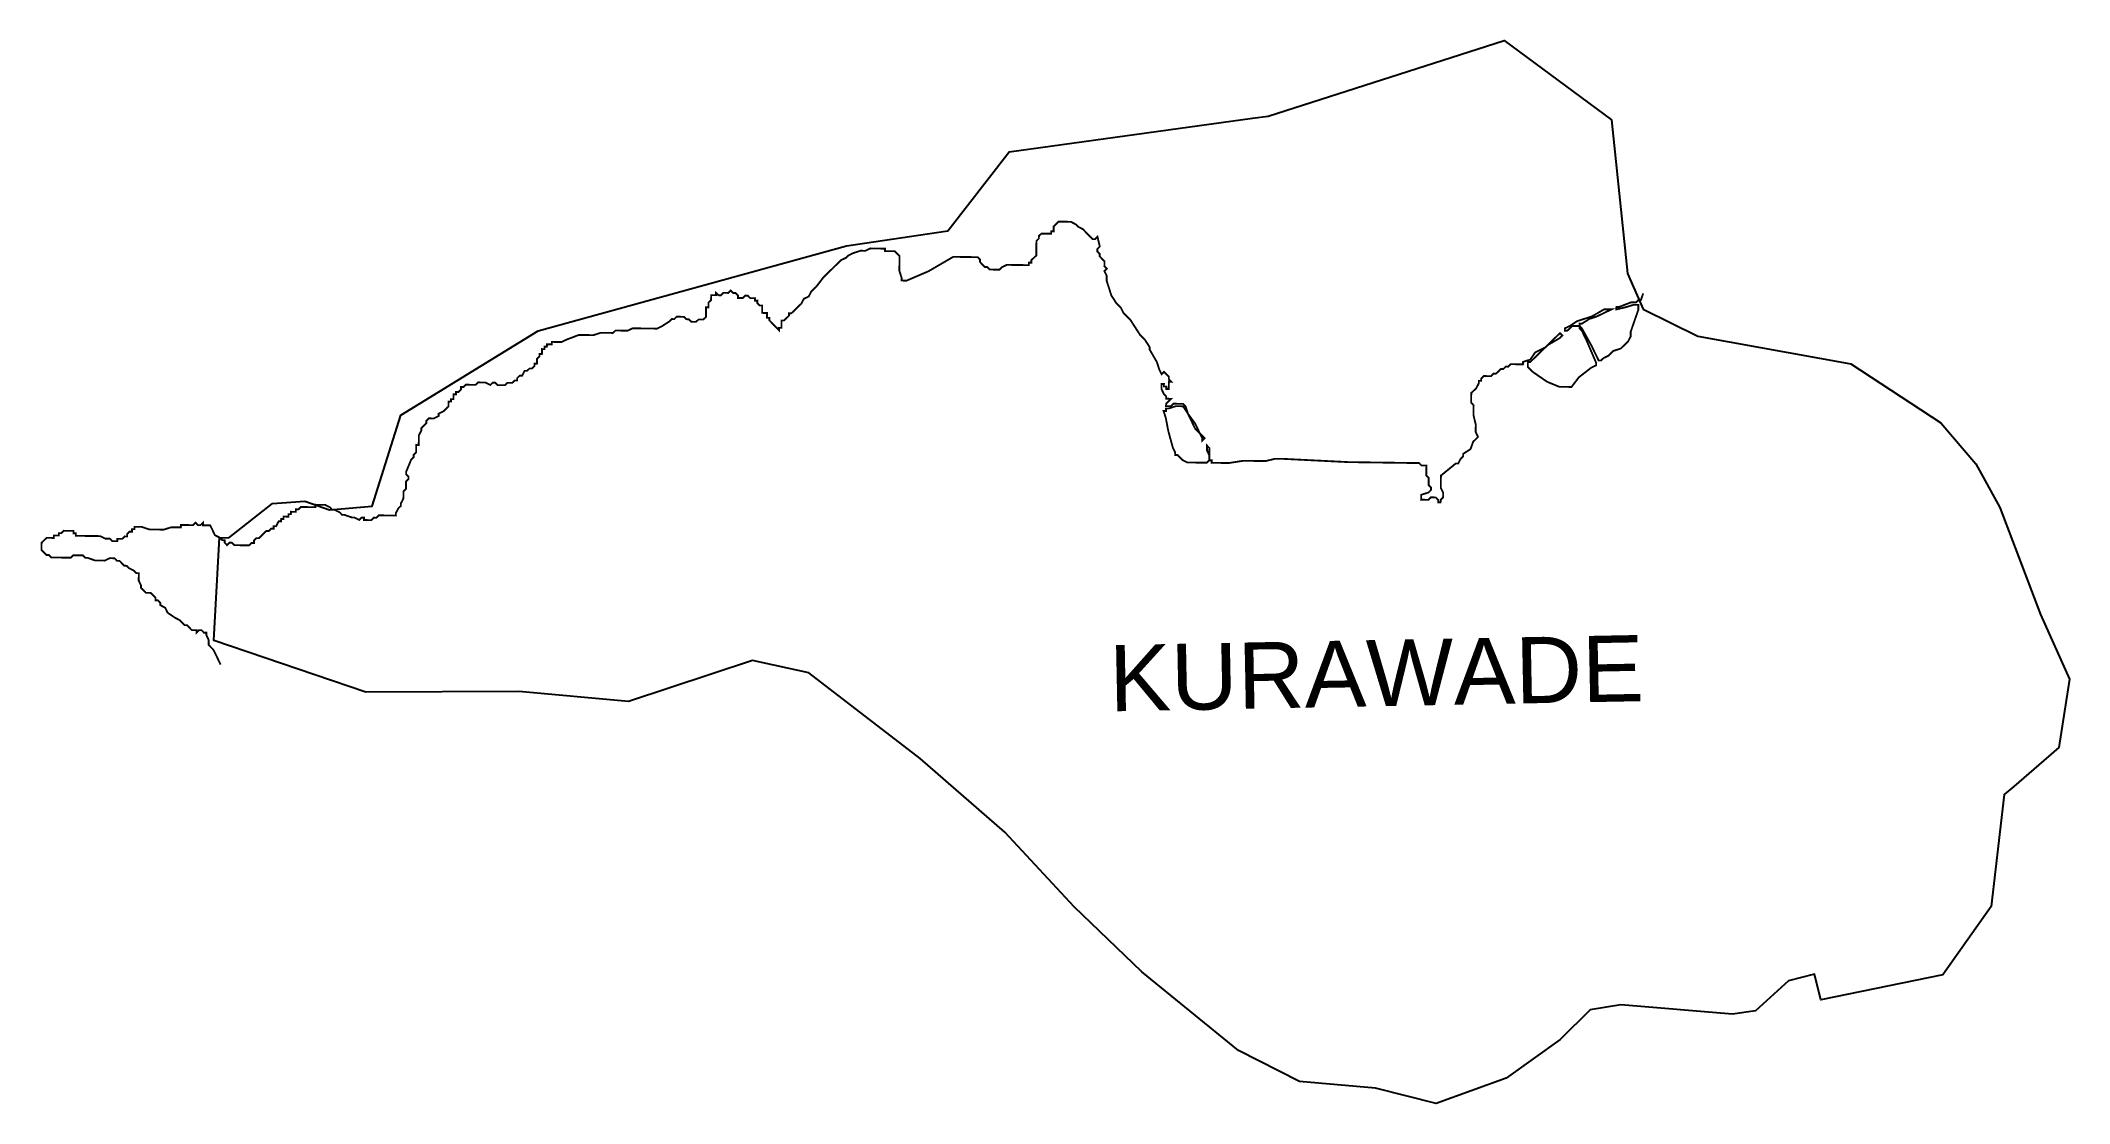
# Model space of a CAD drawing. Header units: metres. Extents: x 288531 to 291862, y 1992733 to 1994478.
import ezdxf

# ---------------------------------------------------------------- set-up
doc = ezdxf.new("R2010")
doc.units = ezdxf.units.M
for name, color, linetype in [('HIGH TIDE LINE', 6, 'Continuous'), ('village', 3, 'Continuous'), ('VILLAGE NAME', 250, 'Continuous')]:
    doc.layers.add(name, color=color, linetype=linetype)
doc.styles.get("Standard").update_dxf_attribs({"font": 'calibri.ttf'})

msp = doc.modelspace()

# ---------------------------------------------------------------- linework, layer by layer
at = {"layer": 'HIGH TIDE LINE', "lineweight": 0}
msp.add_lwpolyline([(288826.9, 1993453.7, 3.01, 3.01, 0), (288823, 1993461.8, 3.01, 3.01, 0), (288815.2, 1993477.9, 3.01, 3.01, 0), (288807.3, 1993486, 3.01, 3.01, 0), (288807.4, 1993494, 3.01, 3.01, 0), (288803.5, 1993502.1, 3.01, 3.01, 0), (288803.5, 1993506.1, 3.01, 3.01, 0), (288799.5, 1993506.2, 3.01, 3.01, 0), (288795.6, 1993510.2, 3.01, 3.01, 0), (288791.6, 1993510.3, 3.01, 3.01, 0), (288787.5, 1993506.3, 3.01, 3.01, 0), (288787.5, 1993510.3, 3.01, 3.01, 0), (288779.5, 1993510.4, 3.01, 3.01, 0), (288771.6, 1993518.5, 3.01, 3.01, 0), (288767.6, 1993518.6, 3.01, 3.01, 0), (288759.7, 1993526.7, 3.01, 3.01, 0), (288751.8, 1993530.8, 3.01, 3.01, 0), (288739.8, 1993539, 3.01, 3.01, 0), (288735.9, 1993547.1, 3.01, 3.01, 0), (288728, 1993551.2, 3.01, 3.01, 0), (288728, 1993555.2, 3.01, 3.01, 0), (288724.1, 1993559.2, 3.01, 3.01, 0), (288720.1, 1993559.3, 3.01, 3.01, 0), (288720.1, 1993563.3, 3.01, 3.01, 0), (288716.2, 1993567.4, 3.01, 3.01, 0), (288712.2, 1993571.4, 3.01, 3.01, 0), (288704.2, 1993571.5, 3.01, 3.01, 0), (288700.3, 1993575.6, 3.01, 3.01, 0), (288696.3, 1993579.6, 3.01, 3.01, 0), (288696.3, 1993583.7, 3.01, 3.01, 0), (288692.4, 1993591.7, 3.01, 3.01, 0), (288692.6, 1993603.7, 3.01, 3.01, 0), (288688.6, 1993603.8, 3.01, 3.01, 0), (288684.6, 1993607.9, 3.01, 3.01, 0), (288676.7, 1993612, 3.01, 3.01, 0), (288672.7, 1993616, 3.01, 3.01, 0), (288668.7, 1993616.1, 3.01, 3.01, 0), (288664.8, 1993620.1, 3.01, 3.01, 0), (288660.8, 1993624.2, 3.01, 3.01, 0), (288656.8, 1993624.2, 3.01, 3.01, 0), (288652.9, 1993628.3, 3.01, 3.01, 0), (288644.8, 1993628.4, 3.01, 3.01, 0), (288636.8, 1993624.5, 3.01, 3.01, 0), (288620.8, 1993624.7, 3.01, 3.01, 0), (288608.8, 1993628.9, 3.01, 3.01, 0), (288604.8, 1993628.9, 3.01, 3.01, 0), (288600.8, 1993633, 3.01, 3.01, 0), (288584.8, 1993633.2, 3.01, 3.01, 0), (288580.7, 1993629.2, 3.01, 3.01, 0), (288548.7, 1993629.7, 3.01, 3.01, 0), (288544.7, 1993633.7, 3.01, 3.01, 0), (288540.7, 1993633.8, 3.01, 3.01, 0), (288532.8, 1993641.9, 3.01, 3.01, 0), (288533, 1993653.9, 3.01, 3.01, 0), (288541.1, 1993661.8, 3.01, 3.01, 0), (288553.1, 1993661.7, 3.01, 3.01, 0), (288553.2, 1993665.7, 3.01, 3.01, 0), (288561.2, 1993665.6, 3.01, 3.01, 0), (288561.2, 1993669.6, 3.01, 3.01, 0), (288565.2, 1993669.5, 3.01, 3.01, 0), (288569.3, 1993673.5, 3.01, 3.01, 0), (288585.3, 1993673.3, 3.01, 3.01, 0), (288585.3, 1993669.3, 3.01, 3.01, 0), (288589.3, 1993669.2, 3.01, 3.01, 0), (288589.2, 1993665.2, 3.01, 3.01, 0), (288629.3, 1993664.7, 3.01, 3.01, 0), (288637.3, 1993660.6, 3.01, 3.01, 0), (288645.3, 1993660.5, 3.01, 3.01, 0), (288649.2, 1993656.4, 3.01, 3.01, 0), (288657.2, 1993656.3, 3.01, 3.01, 0), (288657.3, 1993660.3, 3.01, 3.01, 0), (288665.3, 1993660.2, 3.01, 3.01, 0), (288669.4, 1993664.2, 3.01, 3.01, 0), (288673.4, 1993664.1, 3.01, 3.01, 0), (288673.4, 1993668.1, 3.01, 3.01, 0), (288677.5, 1993672.1, 3.01, 3.01, 0), (288681.5, 1993672, 3.01, 3.01, 0), (288681.5, 1993676, 3.01, 3.01, 0), (288685.5, 1993676, 3.01, 3.01, 0), (288685.6, 1993680, 3.01, 3.01, 0), (288697.6, 1993679.8, 3.01, 3.01, 0), (288709.6, 1993675.7, 3.01, 3.01, 0), (288733.6, 1993675.3, 3.01, 3.01, 0), (288745.7, 1993679.2, 3.01, 3.01, 0), (288761.7, 1993679, 3.01, 3.01, 0), (288761.8, 1993683, 3.01, 3.01, 0), (288781.8, 1993682.7, 3.01, 3.01, 0), (288785.8, 1993686.7, 3.01, 3.01, 0), (288789.8, 1993682.6, 3.01, 3.01, 0), (288793.8, 1993682.6, 3.01, 3.01, 0), (288797.9, 1993686.5, 3.01, 3.01, 0), (288797.8, 1993682.5, 3.01, 3.01, 0), (288809.8, 1993682.4, 3.01, 3.01, 0), (288813.7, 1993674.3, 3.01, 3.01, 0), (288817.6, 1993666.2, 3.01, 3.01, 0), (288825.6, 1993662.1, 3.01, 3.01, 0), (288829.6, 1993658.1, 3.01, 3.01, 0), (288833.6, 1993658, 3.01, 3.01, 0), (288833.5, 1993654, 3.01, 3.01, 0), (288837.5, 1993649.9, 3.01, 3.01, 0), (288841.5, 1993653.9, 3.01, 3.01, 0), (288845.5, 1993653.8, 3.01, 3.01, 0), (288849.5, 1993649.8, 3.01, 3.01, 0), (288873.5, 1993649.5, 3.01, 3.01, 0), (288877.6, 1993653.4, 3.01, 3.01, 0), (288881.6, 1993653.4, 3.01, 3.01, 0), (288881.6, 1993657.4, 3.01, 3.01, 0), (288885.7, 1993661.3, 3.01, 3.01, 0), (288889.7, 1993661.3, 3.01, 3.01, 0), (288893.8, 1993665.2, 3.01, 3.01, 0), (288897.8, 1993669.2, 3.01, 3.01, 0), (288901.9, 1993673.1, 3.01, 3.01, 0), (288905.9, 1993673.1, 3.01, 3.01, 0), (288909.9, 1993677, 3.01, 3.01, 0), (288913.9, 1993677, 3.01, 3.01, 0), (288914, 1993681, 3.01, 3.01, 0), (288918, 1993680.9, 3.01, 3.01, 0), (288922.1, 1993688.9, 3.01, 3.01, 0), (288926.1, 1993688.9, 3.01, 3.01, 0), (288926.2, 1993692.9, 3.01, 3.01, 0), (288930.2, 1993692.8, 3.01, 3.01, 0), (288930.2, 1993696.8, 3.01, 3.01, 0), (288938.2, 1993696.7, 3.01, 3.01, 0), (288938.3, 1993700.7, 3.01, 3.01, 0), (288942.3, 1993700.7, 3.01, 3.01, 0), (288942.4, 1993704.7, 3.01, 3.01, 0), (288950.4, 1993704.6, 3.01, 3.01, 0), (288950.4, 1993708.6, 3.01, 3.01, 0), (288954.4, 1993708.5, 3.01, 3.01, 0), (288958.5, 1993712.5, 3.01, 3.01, 0), (288982.5, 1993712.2, 3.01, 3.01, 0), (288982.6, 1993716.2, 3.01, 3.01, 0), (288998.6, 1993716, 3.01, 3.01, 0), (289006.6, 1993711.8, 3.01, 3.01, 0), (289010.5, 1993707.8, 3.01, 3.01, 0), (289014.5, 1993707.7, 3.01, 3.01, 0), (289022.5, 1993703.6, 3.01, 3.01, 0), (289026.4, 1993699.6, 3.01, 3.01, 0), (289030.4, 1993699.5, 3.01, 3.01, 0), (289042.4, 1993695.3, 3.01, 3.01, 0), (289046.4, 1993695.3, 3.01, 3.01, 0), (289054.4, 1993691.2, 3.01, 3.01, 0), (289058.4, 1993695.1, 3.01, 3.01, 0), (289062.4, 1993695.1, 3.01, 3.01, 0), (289062.4, 1993691.1, 3.01, 3.01, 0), (289074.4, 1993690.9, 3.01, 3.01, 0), (289078.5, 1993694.9, 3.01, 3.01, 0), (289082.5, 1993694.8, 3.01, 3.01, 0), (289086.5, 1993698.8, 3.01, 3.01, 0), (289114.6, 1993698.4, 3.01, 3.01, 0), (289114.6, 1993702.4, 3.01, 3.01, 0), (289118.7, 1993710.4, 3.01, 3.01, 0), (289122.8, 1993714.3, 3.01, 3.01, 0), (289122.8, 1993718.3, 3.01, 3.01, 0), (289127, 1993726.3, 3.01, 3.01, 0), (289127.1, 1993738.3, 3.01, 3.01, 0), (289131.2, 1993742.3, 3.01, 3.01, 0), (289131.3, 1993754.3, 3.01, 3.01, 0), (289135.4, 1993758.3, 3.01, 3.01, 0), (289135.4, 1993762.3, 3.01, 3.01, 0), (289131.5, 1993766.3, 3.01, 3.01, 0), (289131.5, 1993770.3, 3.01, 3.01, 0), (289139.8, 1993790.3, 3.01, 3.01, 0), (289143.9, 1993794.2, 3.01, 3.01, 0), (289143.9, 1993798.2, 3.01, 3.01, 0), (289148, 1993802.2, 3.01, 3.01, 0), (289148.1, 1993814.2, 3.01, 3.01, 0), (289152.1, 1993814.1, 3.01, 3.01, 0), (289152.4, 1993830.2, 3.01, 3.01, 0), (289156.5, 1993838.1, 3.01, 3.01, 0), (289156.5, 1993842.1, 3.01, 3.01, 0), (289160.6, 1993846.1, 3.01, 3.01, 0), (289164.6, 1993850, 3.01, 3.01, 0), (289164.7, 1993854, 3.01, 3.01, 0), (289168.7, 1993858, 3.01, 3.01, 0), (289176.8, 1993857.9, 3.01, 3.01, 0), (289184.8, 1993861.8, 3.01, 3.01, 0), (289184.9, 1993865.8, 3.01, 3.01, 0), (289192.9, 1993869.7, 3.01, 3.01, 0), (289201.1, 1993877.6, 3.01, 3.01, 0), (289201.2, 1993885.6, 3.01, 3.01, 0), (289205.2, 1993885.6, 3.01, 3.01, 0), (289205.2, 1993889.6, 3.01, 3.01, 0), (289209.2, 1993889.5, 3.01, 3.01, 0), (289209.3, 1993897.5, 3.01, 3.01, 0), (289213.3, 1993897.5, 3.01, 3.01, 0), (289213.4, 1993901.5, 3.01, 3.01, 0), (289217.4, 1993901.4, 3.01, 3.01, 0), (289221.5, 1993905.4, 3.01, 3.01, 0), (289221.5, 1993909.4, 3.01, 3.01, 0), (289225.5, 1993909.4, 3.01, 3.01, 0), (289229.6, 1993913.3, 3.01, 3.01, 0), (289245.6, 1993913.1, 3.01, 3.01, 0), (289249.7, 1993917.1, 3.01, 3.01, 0), (289261.7, 1993916.9, 3.01, 3.01, 0), (289269.6, 1993912.8, 3.01, 3.01, 0), (289273.7, 1993916.7, 3.01, 3.01, 0), (289277.7, 1993916.7, 3.01, 3.01, 0), (289281.7, 1993912.6, 3.01, 3.01, 0), (289293.7, 1993912.5, 3.01, 3.01, 0), (289297.7, 1993916.4, 3.01, 3.01, 0), (289305.7, 1993916.3, 3.01, 3.01, 0), (289309.8, 1993920.3, 3.01, 3.01, 0), (289313.8, 1993920.2, 3.01, 3.01, 0), (289313.9, 1993924.2, 3.01, 3.01, 0), (289317.9, 1993928.2, 3.01, 3.01, 0), (289321.9, 1993928.1, 3.01, 3.01, 0), (289326, 1993936.1, 3.01, 3.01, 0), (289330, 1993936, 3.01, 3.01, 0), (289334.1, 1993940, 3.01, 3.01, 0), (289338.1, 1993939.9, 3.01, 3.01, 0), (289342.2, 1993943.9, 3.01, 3.01, 0), (289342.2, 1993947.9, 3.01, 3.01, 0), (289346.2, 1993947.9, 3.01, 3.01, 0), (289346.3, 1993955.9, 3.01, 3.01, 0), (289350.4, 1993959.8, 3.01, 3.01, 0), (289350.4, 1993963.8, 3.01, 3.01, 0), (289354.4, 1993963.8, 3.01, 3.01, 0), (289354.6, 1993971.8, 3.01, 3.01, 0), (289358.6, 1993971.7, 3.01, 3.01, 0), (289358.6, 1993975.7, 3.01, 3.01, 0), (289362.6, 1993975.7, 3.01, 3.01, 0), (289362.7, 1993979.7, 3.01, 3.01, 0), (289370.7, 1993979.6, 3.01, 3.01, 0), (289370.7, 1993983.6, 3.01, 3.01, 0), (289386.8, 1993983.4, 3.01, 3.01, 0), (289394.8, 1993987.3, 3.01, 3.01, 0), (289415, 1993995, 3.01, 3.01, 0), (289439, 1993994.7, 3.01, 3.01, 0), (289451.1, 1993998.6, 3.01, 3.01, 0), (289471.1, 1993998.3, 3.01, 3.01, 0), (289475.2, 1994002.3, 3.01, 3.01, 0), (289495.2, 1994002, 3.01, 3.01, 0), (289503.3, 1994005.9, 3.01, 3.01, 0), (289543.3, 1994005.4, 3.01, 3.01, 0), (289551.4, 1994009.3, 3.01, 3.01, 0), (289563.5, 1994017.1, 3.01, 3.01, 0), (289567.6, 1994021.1, 3.01, 3.01, 0), (289571.6, 1994021, 3.01, 3.01, 0), (289575.6, 1994025, 3.01, 3.01, 0), (289587.6, 1994024.8, 3.01, 3.01, 0), (289591.6, 1994020.8, 3.01, 3.01, 0), (289595.6, 1994020.7, 3.01, 3.01, 0), (289599.6, 1994016.7, 3.01, 3.01, 0), (289607.6, 1994016.6, 3.01, 3.01, 0), (289611.6, 1994020.5, 3.01, 3.01, 0), (289619.6, 1994020.4, 3.01, 3.01, 0), (289623.7, 1994024.4, 3.01, 3.01, 0), (289623.9, 1994040.4, 3.01, 3.01, 0), (289627.9, 1994040.4, 3.01, 3.01, 0), (289628, 1994048.4, 3.01, 3.01, 0), (289632.1, 1994052.3, 3.01, 3.01, 0), (289632.2, 1994060.3, 3.01, 3.01, 0), (289640.2, 1994060.2, 3.01, 3.01, 0), (289640.3, 1994064.2, 3.01, 3.01, 0), (289644.2, 1994060.2, 3.01, 3.01, 0), (289648.2, 1994060.1, 3.01, 3.01, 0), (289652.3, 1994064.1, 3.01, 3.01, 0), (289660.3, 1994064, 3.01, 3.01, 0), (289664.3, 1994067.9, 3.01, 3.01, 0), (289668.3, 1994063.9, 3.01, 3.01, 0), (289672.3, 1994063.8, 3.01, 3.01, 0), (289676.3, 1994059.8, 3.01, 3.01, 0), (289676.2, 1994055.7, 3.01, 3.01, 0), (289684.2, 1994055.6, 3.01, 3.01, 0), (289688.3, 1994059.6, 3.01, 3.01, 0), (289692.3, 1994059.5, 3.01, 3.01, 0), (289696.2, 1994055.5, 3.01, 3.01, 0), (289704.2, 1994055.4, 3.01, 3.01, 0), (289704.2, 1994051.4, 3.01, 3.01, 0), (289708.2, 1994051.3, 3.01, 3.01, 0), (289708.1, 1994047.3, 3.01, 3.01, 0), (289712.1, 1994043.3, 3.01, 3.01, 0), (289716.1, 1994043.2, 3.01, 3.01, 0), (289716, 1994031.2, 3.01, 3.01, 0), (289724, 1994031.1, 3.01, 3.01, 0), (289723.9, 1994023.1, 3.01, 3.01, 0), (289727.9, 1994023, 3.01, 3.01, 0), (289727.8, 1994019, 3.01, 3.01, 0), (289735.7, 1994010.9, 3.01, 3.01, 0), (289739.7, 1994006.8, 3.01, 3.01, 0), (289743.6, 1994002.8, 3.01, 3.01, 0), (289743.7, 1994006.8, 3.01, 3.01, 0), (289747.7, 1994006.7, 3.01, 3.01, 0), (289747.8, 1994018.7, 3.01, 3.01, 0), (289751.9, 1994018.7, 3.01, 3.01, 0), (289755.9, 1994022.6, 3.01, 3.01, 0), (289760, 1994026.6, 3.01, 3.01, 0), (289760, 1994030.6, 3.01, 3.01, 0), (289764, 1994030.6, 3.01, 3.01, 0), (289768.1, 1994034.5, 3.01, 3.01, 0), (289776.2, 1994042.4, 3.01, 3.01, 0), (289780.3, 1994046.4, 3.01, 3.01, 0), (289784.4, 1994054.3, 3.01, 3.01, 0), (289792.4, 1994058.2, 3.01, 3.01, 0), (289796.5, 1994066.2, 3.01, 3.01, 0), (289800.6, 1994070.2, 3.01, 3.01, 0), (289804.7, 1994074.1, 3.01, 3.01, 0), (289816.9, 1994090, 3.01, 3.01, 0), (289829.1, 1994101.8, 3.01, 3.01, 0), (289841.2, 1994113.7, 3.01, 3.01, 0), (289845.3, 1994117.7, 3.01, 3.01, 0), (289853.4, 1994121.6, 3.01, 3.01, 0), (289857.4, 1994125.5, 3.01, 3.01, 0), (289865.5, 1994129.4, 3.01, 3.01, 0), (289877.6, 1994133.3, 3.01, 3.01, 0), (289885.6, 1994133.2, 3.01, 3.01, 0), (289893.6, 1994137.1, 3.01, 3.01, 0), (289917.7, 1994136.7, 3.01, 3.01, 0), (289917.6, 1994132.7, 3.01, 3.01, 0), (289933.7, 1994132.5, 3.01, 3.01, 0), (289937.6, 1994128.5, 3.01, 3.01, 0), (289941.6, 1994124.4, 3.01, 3.01, 0), (289941.2, 1994100.4, 3.01, 3.01, 0), (289945.1, 1994088.3, 3.01, 3.01, 0), (289945, 1994084.3, 3.01, 3.01, 0), (289953.1, 1994084.2, 3.01, 3.01, 0), (289989.3, 1994099.7, 3.01, 3.01, 0), (290029.7, 1994123.3, 3.01, 3.01, 0), (290069.8, 1994122.7, 3.01, 3.01, 0), (290073.7, 1994118.7, 3.01, 3.01, 0), (290073.7, 1994114.7, 3.01, 3.01, 0), (290081.6, 1994106.6, 3.01, 3.01, 0), (290085.6, 1994106.5, 3.01, 3.01, 0), (290089.5, 1994102.4, 3.01, 3.01, 0), (290105.6, 1994102.2, 3.01, 3.01, 0), (290109.6, 1994106.2, 3.01, 3.01, 0), (290117.7, 1994110.1, 3.01, 3.01, 0), (290153.7, 1994109.6, 3.01, 3.01, 0), (290153.8, 1994113.6, 3.01, 3.01, 0), (290157.8, 1994113.6, 3.01, 3.01, 0), (290157.8, 1994117.6, 3.01, 3.01, 0), (290161.9, 1994121.5, 3.01, 3.01, 0), (290166, 1994125.5, 3.01, 3.01, 0), (290166.3, 1994149.5, 3.01, 3.01, 0), (290170.3, 1994153.5, 3.01, 3.01, 0), (290170.4, 1994157.5, 3.01, 3.01, 0), (290174.4, 1994161.4, 3.01, 3.01, 0), (290190.5, 1994161.2, 3.01, 3.01, 0), (290190.5, 1994165.2, 3.01, 3.01, 0), (290194.5, 1994165.2, 3.01, 3.01, 0), (290194.6, 1994173.2, 3.01, 3.01, 0), (290202.7, 1994181.1, 3.01, 3.01, 0), (290222.8, 1994180.8, 3.01, 3.01, 0), (290230.7, 1994176.7, 3.01, 3.01, 0), (290234.7, 1994172.7, 3.01, 3.01, 0), (290242.7, 1994168.6, 3.01, 3.01, 0), (290246.6, 1994164.5, 3.01, 3.01, 0), (290254.5, 1994156.4, 3.01, 3.01, 0), (290258.5, 1994152.3, 3.01, 3.01, 0), (290262.5, 1994152.3, 3.01, 3.01, 0), (290266.5, 1994156.2, 3.01, 3.01, 0), (290270.3, 1994140.2, 3.01, 3.01, 0), (290266.3, 1994136.2, 3.01, 3.01, 0), (290266.2, 1994132.2, 3.01, 3.01, 0), (290270.2, 1994128.1, 3.01, 3.01, 0), (290270.1, 1994124.1, 3.01, 3.01, 0), (290278, 1994116, 3.01, 3.01, 0), (290277.9, 1994108, 3.01, 3.01, 0), (290281.9, 1994103.9, 3.01, 3.01, 0), (290277.8, 1994100, 3.01, 3.01, 0), (290281.7, 1994091.9, 3.01, 3.01, 0), (290281.6, 1994083.9, 3.01, 3.01, 0), (290285.5, 1994071.8, 3.01, 3.01, 0), (290289.3, 1994059.8, 3.01, 3.01, 0), (290297.2, 1994047.6, 3.01, 3.01, 0), (290301.1, 1994043.6, 3.01, 3.01, 0), (290305.1, 1994039.5, 3.01, 3.01, 0), (290309, 1994031.4, 3.01, 3.01, 0), (290320.8, 1994019.3, 3.01, 3.01, 0), (290336.5, 1993995, 3.01, 3.01, 0), (290344.5, 1993986.9, 3.01, 3.01, 0), (290352.3, 1993974.8, 3.01, 3.01, 0), (290352.3, 1993970.8, 3.01, 3.01, 0), (290364, 1993950.6, 3.01, 3.01, 0), (290367.9, 1993938.5, 3.01, 3.01, 0), (290371.8, 1993930.4, 3.01, 3.01, 0), (290375.8, 1993934.4, 3.01, 3.01, 0), (290379.8, 1993930.3, 3.01, 3.01, 0), (290383.7, 1993926.3, 3.01, 3.01, 0), (290383.7, 1993922.3, 3.01, 3.01, 0), (290387.6, 1993918.2, 3.01, 3.01, 0), (290383.6, 1993918.3, 3.01, 3.01, 0), (290383.5, 1993906.2, 3.01, 3.01, 0), (290379.5, 1993906.3, 3.01, 3.01, 0), (290379.5, 1993910.3, 3.01, 3.01, 0), (290375.5, 1993910.3, 3.01, 3.01, 0), (290375.6, 1993914.4, 3.01, 3.01, 0), (290371.6, 1993914.4, 3.01, 3.01, 0), (290371.5, 1993906.4, 3.01, 3.01, 0), (290375.4, 1993898.3, 3.01, 3.01, 0), (290379.3, 1993894.3, 3.01, 3.01, 0), (290379.3, 1993890.3, 3.01, 3.01, 0), (290387.3, 1993890.2, 3.01, 3.01, 0), (290383.2, 1993886.2, 3.01, 3.01, 0), (290379.2, 1993882.2, 3.01, 3.01, 0), (290379.1, 1993878.2, 3.01, 3.01, 0), (290387.1, 1993878.1, 3.01, 3.01, 0), (290391.2, 1993882.1, 3.01, 3.01, 0), (290407.2, 1993881.9, 3.01, 3.01, 0), (290411.1, 1993877.8, 3.01, 3.01, 0), (290415, 1993865.7, 3.01, 3.01, 0), (290426.8, 1993849.6, 3.01, 3.01, 0), (290434.6, 1993833.4, 3.01, 3.01, 0), (290442.5, 1993825.3, 3.01, 3.01, 0), (290438.5, 1993821.4, 3.01, 3.01, 0), (290438.5, 1993825.4, 3.01, 3.01, 0), (290434.6, 1993833.4, 3.01, 3.01, 0), (290426.7, 1993841.5, 3.01, 3.01, 0), (290418.9, 1993857.7, 3.01, 3.01, 0), (290415, 1993865.7, 3.01, 3.01, 0), (290407.1, 1993877.9, 3.01, 3.01, 0), (290395.1, 1993878, 3.01, 3.01, 0), (290383.1, 1993874.2, 3.01, 3.01, 0), (290379, 1993874.2, 3.01, 3.01, 0), (290379, 1993870.2, 3.01, 3.01, 0), (290375, 1993870.3, 3.01, 3.01, 0), (290378.8, 1993858.2, 3.01, 3.01, 0), (290382.6, 1993838.1, 3.01, 3.01, 0), (290390.2, 1993810, 3.01, 3.01, 0), (290394.1, 1993801.9, 3.01, 3.01, 0), (290394.1, 1993797.9, 3.01, 3.01, 0), (290398.1, 1993797.8, 3.01, 3.01, 0), (290402, 1993793.8, 3.01, 3.01, 0), (290406, 1993789.7, 3.01, 3.01, 0), (290413.9, 1993785.6, 3.01, 3.01, 0), (290446, 1993785.2, 3.01, 3.01, 0), (290450.1, 1993789.1, 3.01, 3.01, 0), (290450.2, 1993797.2, 3.01, 3.01, 0), (290446.3, 1993805.2, 3.01, 3.01, 0), (290446.4, 1993813.2, 3.01, 3.01, 0), (290450.3, 1993809.2, 3.01, 3.01, 0), (290450.1, 1993789.1, 3.01, 3.01, 0), (290454.1, 1993789.1, 3.01, 3.01, 0), (290454, 1993785.1, 3.01, 3.01, 0), (290482.1, 1993784.7, 3.01, 3.01, 0), (290506.1, 1993788.4, 3.01, 3.01, 0), (290542.2, 1993787.9, 3.01, 3.01, 0), (290558.3, 1993791.7, 3.01, 3.01, 0), (290570.3, 1993791.6, 3.01, 3.01, 0), (290678.4, 1993786.2, 3.01, 3.01, 0), (290794.6, 1993784.6, 3.01, 3.01, 0), (290798.5, 1993780.6, 3.01, 3.01, 0), (290806.6, 1993780.5, 3.01, 3.01, 0), (290806.3, 1993764.4, 3.01, 3.01, 0), (290810.3, 1993760.4, 3.01, 3.01, 0), (290810.1, 1993748.4, 3.01, 3.01, 0), (290814.1, 1993744.3, 3.01, 3.01, 0), (290814, 1993740.3, 3.01, 3.01, 0), (290810, 1993736.3, 3.01, 3.01, 0), (290797.9, 1993732.5, 3.01, 3.01, 0), (290797.8, 1993724.5, 3.01, 3.01, 0), (290809.8, 1993724.3, 3.01, 3.01, 0), (290813.9, 1993728.3, 3.01, 3.01, 0), (290821.9, 1993728.2, 3.01, 3.01, 0), (290825.9, 1993724.1, 3.01, 3.01, 0), (290825.8, 1993720.1, 3.01, 3.01, 0), (290829.8, 1993720.1, 3.01, 3.01, 0), (290829.9, 1993724.1, 3.01, 3.01, 0), (290833.9, 1993728, 3.01, 3.01, 0), (290834, 1993736, 3.01, 3.01, 0), (290830.1, 1993744.1, 3.01, 3.01, 0), (290830.4, 1993764.1, 3.01, 3.01, 0), (290854.7, 1993783.9, 3.01, 3.01, 0), (290858.7, 1993783.8, 3.01, 3.01, 0), (290862.8, 1993791.8, 3.01, 3.01, 0), (290866.9, 1993795.7, 3.01, 3.01, 0), (290866.9, 1993799.7, 3.01, 3.01, 0), (290879, 1993807.6, 3.01, 3.01, 0), (290883.2, 1993819.5, 3.01, 3.01, 0), (290887.3, 1993823.5, 3.01, 3.01, 0), (290891.3, 1993827.5, 3.01, 3.01, 0), (290887.4, 1993835.5, 3.01, 3.01, 0), (290887.6, 1993847.5, 3.01, 3.01, 0), (290883.8, 1993863.6, 3.01, 3.01, 0), (290884, 1993879.6, 3.01, 3.01, 0), (290880, 1993883.7, 3.01, 3.01, 0), (290880.2, 1993899.7, 3.01, 3.01, 0), (290888.4, 1993907.6, 3.01, 3.01, 0), (290892.5, 1993915.6, 3.01, 3.01, 0), (290892.5, 1993919.6, 3.01, 3.01, 0), (290896.5, 1993919.6, 3.01, 3.01, 0), (290896.6, 1993923.6, 3.01, 3.01, 0), (290900.6, 1993927.5, 3.01, 3.01, 0), (290912.7, 1993927.4, 3.01, 3.01, 0), (290916.7, 1993931.3, 3.01, 3.01, 0), (290920.7, 1993931.3, 3.01, 3.01, 0), (290928.8, 1993939.2, 3.01, 3.01, 0), (290932.8, 1993939.1, 3.01, 3.01, 0), (290936.9, 1993943.1, 3.01, 3.01, 0), (290940.9, 1993943, 3.01, 3.01, 0), (290945, 1993947, 3.01, 3.01, 0), (290965, 1993946.7, 3.01, 3.01, 0), (290965.1, 1993950.7, 3.01, 3.01, 0), (290977.1, 1993954.6, 3.01, 3.01, 0), (290985.3, 1993966.5, 3.01, 3.01, 0), (291001.4, 1993974.3, 3.01, 3.01, 0), (291025.8, 1993998, 3.01, 3.01, 0), (291029.7, 1993994, 3.01, 3.01, 0), (291025.7, 1993990, 3.01, 3.01, 0), (291005.5, 1993978.2, 3.01, 3.01, 0), (290985.2, 1993958.5, 3.01, 3.01, 0), (290977.1, 1993950.6, 3.01, 3.01, 0), (290973.1, 1993950.6, 3.01, 3.01, 0), (290973, 1993942.6, 3.01, 3.01, 0), (290976.9, 1993938.5, 3.01, 3.01, 0), (290980.9, 1993934.5, 3.01, 3.01, 0), (291004.7, 1993918.1, 3.01, 3.01, 0), (291024.6, 1993909.9, 3.01, 3.01, 0), (291044.7, 1993909.6, 3.01, 3.01, 0), (291056.9, 1993925.5, 3.01, 3.01, 0), (291077.1, 1993941.2, 3.01, 3.01, 0), (291085.2, 1993945.1, 3.01, 3.01, 0), (291085.2, 1993949.2, 3.01, 3.01, 0), (291069.7, 1993985.4, 3.01, 3.01, 0), (291061.9, 1994001.6, 3.01, 3.01, 0), (291057.9, 1994005.6, 3.01, 3.01, 0), (291058, 1994009.6, 3.01, 3.01, 0), (291046, 1994009.8, 3.01, 3.01, 0), (291037.8, 1994001.9, 3.01, 3.01, 0), (291033.8, 1994001.9, 3.01, 3.01, 0), (291033.9, 1994005.9, 3.01, 3.01, 0), (291042, 1994009.8, 3.01, 3.01, 0), (291054.1, 1994017.7, 3.01, 3.01, 0), (291078.2, 1994025.4, 3.01, 3.01, 0), (291098.4, 1994037.1, 3.01, 3.01, 0), (291110.4, 1994037, 3.01, 3.01, 0), (291086.2, 1994025.3, 3.01, 3.01, 0), (291074.2, 1994021.4, 3.01, 3.01, 0), (291062, 1994013.6, 3.01, 3.01, 0), (291058, 1994013.6, 3.01, 3.01, 0), (291058, 1994009.6, 3.01, 3.01, 0), (291061.9, 1994005.6, 3.01, 3.01, 0), (291077.6, 1993977.3, 3.01, 3.01, 0), (291089.3, 1993953.1, 3.01, 3.01, 0), (291093.3, 1993953.1, 3.01, 3.01, 0), (291097.4, 1993957, 3.01, 3.01, 0), (291105.4, 1993960.9, 3.01, 3.01, 0), (291113.5, 1993968.8, 3.01, 3.01, 0), (291125.6, 1993972.7, 3.01, 3.01, 0), (291129.7, 1993976.6, 3.01, 3.01, 0), (291137.8, 1993984.5, 3.01, 3.01, 0), (291141.9, 1993992.5, 3.01, 3.01, 0), (291142, 1994000.5, 3.01, 3.01, 0), (291146.2, 1994012.5, 3.01, 3.01, 0), (291154.5, 1994036.4, 3.01, 3.01, 0), (291154.6, 1994044.4, 3.01, 3.01, 0), (291146.6, 1994044.5, 3.01, 3.01, 0), (291134.5, 1994040.7, 3.01, 3.01, 0), (291118.4, 1994036.9, 3.01, 3.01, 0), (291118.5, 1994040.9, 3.01, 3.01, 0), (291122.5, 1994040.8, 3.01, 3.01, 0), (291142.6, 1994048.6, 3.01, 3.01, 0), (291150.7, 1994048.5, 3.01, 3.01, 0), (291154.7, 1994052.4, 3.01, 3.01, 0), (291158.7, 1994052.4, 3.01, 3.01, 0), (291162.5, 1994063.3, 3.01, 3.01, 0)], format="xyseb", dxfattribs=at)
at = {"layer": 'village', "color": 3}
msp.add_polyline3d([(288824.8, 1993662.3, 0), (288840.6, 1993662.1, 0), (288911.9, 1993718.1, 0), (288964.9, 1993722.1, 0), (289005.9, 1993708, 0), (289075.6, 1993713.6, 0), (289123, 1993863.3, 0), (289348.2, 1994001.9, 0), (289854.3, 1994141.5, 0), (290021, 1994165.9, 0), (290121.3, 1994295.8, 0), (290520.8, 1994350.7, 0), (290546.9, 1994354.2, 0), (290934.4, 1994478.4, 0), (291110.5, 1994348.4, 0), (291136.9, 1994096, 0), (291162.2, 1994037.6, 0), (291252.1, 1993992.9, 0), (291503.3, 1993947.5, 0), (291651.1, 1993850.8, 0), (291708.7, 1993783.6, 0), (291747.9, 1993711.7, 0), (291814.6, 1993535.8, 0), (291862.2, 1993429.8, 0), (291844.8, 1993317.5, 0), (291771.1, 1993253.8, 0), (291755.3, 1993240.2, 0), (291734, 1993056.5, 0), (291654.6, 1992944.2, 0), (291454.3, 1992903, 0), (291443.9, 1992945.2, 0), (291401.1, 1992934.5, 0), (291346.6, 1992885.2, 0), (291309, 1992879.9, 0), (291125.7, 1992894.8, 0), (291075.5, 1992887.1, 0), (291026, 1992838.1, 0), (290937.4, 1992774.4, 0), (290822.5, 1992733.2, 0), (290723, 1992758, 0), (290598.2, 1992769, 0), (290498.3, 1992820.3, 0), (290339.5, 1992949.4, 0), (290228.2, 1993056.2, 0), (290114.6, 1993178.6, 0), (289975.4, 1993299.7, 0), (289792.4, 1993440.1, 0), (289700.2, 1993460.6, 0), (289496.4, 1993392.9, 0), (289316.4, 1993409.4, 0), (289065.5, 1993408.3, 0), (288815.8, 1993493.3, 0)], close=True, dxfattribs=at)

# ---------------------------------------------------------------- texts
at = {"layer": 'VILLAGE NAME', "insert": (290284.6, 1993485.6), "char_height": 108.748, "attachment_point": 1, "rotation": 1.1028}
msp.add_mtext_dynamic_manual_height_columns('{\\fArial|b0|i0|c0|p34;KURAWADE}', width=1571.314, gutter_width=543.7, heights=[0], dxfattribs=at)

doc.saveas('drawing.dxf')
